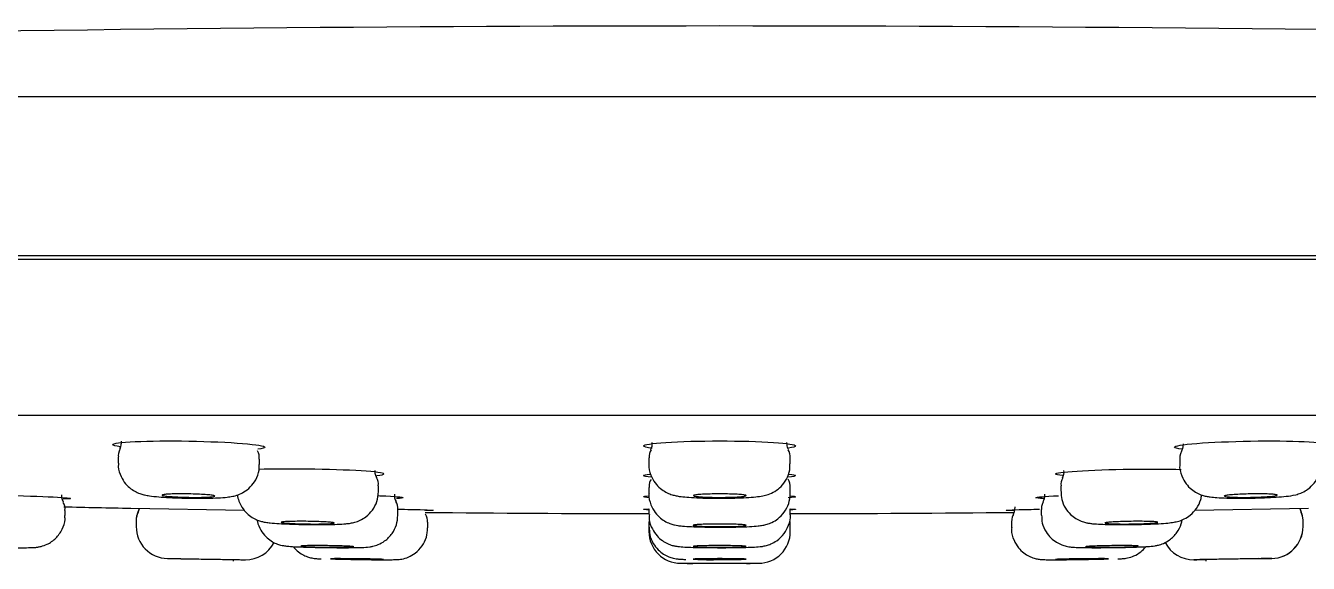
# Model space of a CAD drawing. Header units: millimetres. Extents: x -60 to 7633, y -2614 to 2146.
# Drawn here: x 3785.02 to 3821.3, y -2209.27 to -2194.07 of the extents above; entities that cross this region are included whole.
import ezdxf

# ---------------------------------------------------------------- set-up
doc = ezdxf.new("R2010")
doc.units = ezdxf.units.MM
doc.layers.get('0').update_dxf_attribs({"color": 250})

msp = doc.modelspace()

# ---------------------------------------------------------------- linework, layer by layer
at = {"linetype": 'Continuous'}
for p, q in [((3729.835, -2196.07), (3879.456, -2196.07)), ((3879.445, -2200.581), (3729.845, -2200.581)), ((3874.645, -2200.681), (3734.645, -2200.681)), ((3874.461, -2205.093), (3734.829, -2205.093)), ((3787.634, -2206.256), (3787.634, -2206.437)), ((3802.645, -2206.29), (3802.645, -2206.456)), ((3806.645, -2206.456), (3806.645, -2206.29)), ((3791.634, -2206.475), (3791.634, -2206.324)), ((3817.657, -2206.324), (3817.657, -2206.475)), ((3794.998, -2207.232), (3794.998, -2207.078)), ((3802.645, -2207.127), (3802.645, -2207.293)), ((3806.645, -2207.293), (3806.645, -2207.127)), ((3814.292, -2207.078), (3814.292, -2207.232)), ((3787.995, -2207.709), (3791.206, -2207.762)), ((3795.547, -2207.904), (3795.547, -2207.75)), ((3802.645, -2207.725), (3802.645, -2207.891)), ((3806.645, -2207.891), (3806.645, -2207.725)), ((3813.743, -2207.75), (3813.743, -2207.904)), ((3818.084, -2207.762), (3821.295, -2207.709)), ((3786.139, -2207.771), (3786.139, -2207.771)), ((3786.139, -2207.916), (3786.139, -2207.771)), ((3788.145, -2208.05), (3788.145, -2208.051)), ((3788.145, -2208.051), (3788.145, -2208.231)), ((3796.392, -2208.106), (3796.392, -2208.106)), ((3796.392, -2208.262), (3796.392, -2208.106)), ((3802.495, -2207.864), (3802.645, -2207.864)), ((3802.495, -2207.864), (3802.495, -2207.867)), ((3802.645, -2208.083), (3802.645, -2208.249)), ((3806.645, -2207.864), (3806.795, -2207.864)), ((3806.645, -2208.249), (3806.645, -2208.083)), ((3812.898, -2208.106), (3812.898, -2208.262)), ((3821.145, -2208.051), (3821.145, -2208.05)), ((3821.145, -2208.231), (3821.145, -2208.051)), ((3788.145, -2208.231), (3788.145, -2208.231)), ((3802.645, -2208.249), (3802.645, -2208.368)), ((3806.645, -2208.368), (3806.645, -2208.249)), ((3821.145, -2208.231), (3821.145, -2208.231)), ((3789.029, -2209.131), (3791.232, -2209.167)), ((3789.395, -2209.137), (3790.895, -2209.162)), ((3790.895, -2209.204), (3790.895, -2209.162)), ((3820.261, -2209.131), (3818.059, -2209.167)), ((3819.895, -2209.137), (3818.395, -2209.162)), ((3818.395, -2209.162), (3818.395, -2209.204)), ((3803.544, -2209.268), (3805.746, -2209.268)), ((3805.395, -2209.269), (3803.895, -2209.269)), ((3803.895, -2209.269), (3803.895, -2209.269))]:
    msp.add_line(p, q, dxfattribs=at)
for centre, radius, start, end in [((3787.428, -2205.862), 0.301, 327.9751, 8.4003), ((3802.436, -2205.894), 0.305, 328.2869, 8.1433), ((3791.282, -2206.281), 0.346, 352.9072, 32.9588), ((3803.003, -2206.256), 0.354, 146.0804, 185.0105), ((3806.284, -2206.253), 0.356, 354.0583, 33.069), ((3814.069, -2206.684), 0.318, 328.0485, 7.6182), ((3794.652, -2207.027), 0.342, 351.4389, 32.6137), ((3806.325, -2207.074), 0.318, 350.5668, 34.7177), ((3814.629, -2207.033), 0.331, 147.6637, 187.8008), ((3795.725, -2207.361), 0.279, 171.0283, 213.8755), ((3785.784, -2207.733), 0.349, 353.5283, 32.5964), ((3804.645, -1327.867), 880, 268.792319, 268.915873), ((3787.745, -2207.614), 0.5, 334.2326, 348.3804), ((3787.745, -2207.614), 0.5, 335.6536, 348.3791), ((3795.218, -2207.709), 0.329, 352.9422, 35.0668), ((3821.545, -2207.614), 0.5, 191.6209, 204.3427), ((3821.545, -2207.614), 0.5, 191.7168, 205.781), ((3788.645, -2208.05), 0.5, 152.5231, 180.429), ((3788.645, -2208.05), 0.5, 152.5249, 180.4295), ((3788.645, -2208.05), 0.5, 152.5632, 180.0347), ((3788.645, -2208.05), 0.5, 154.1412, 180.4518), ((3804.645, -1327.867), 880, 269.457634, 269.860016), ((3796.034, -2208.07), 0.353, 354.0361, 32.4348), ((3804.645, -1327.867), 880, 270.139984, 270.541262), ((3820.645, -2208.05), 0.5, 0.4789, 27.3022), ((3820.645, -2208.05), 0.5, 0.0593, 27.2671), ((3820.645, -2208.05), 0.5, 0.4784, 27.3038), ((3820.645, -2208.05), 0.5, 0.5101, 25.8497), ((3789.045, -2208.231), 0.9, 180, 268.9848), ((3803.545, -2208.368), 0.9, 180, 269.9284), ((3805.745, -2208.368), 0.9, 270.0716, 0), ((3820.245, -2208.231), 0.9, 271.0151, 0.2929), ((3820.245, -2208.231), 0.9, 271.0152, 0), ((3791.245, -2208.267), 0.9, 269.128, 332.7083), ((3818.045, -2208.267), 0.9, 207.2316, 270.872), ((3818.045, -2208.267), 0.9, 207.2243, 270.872), ((3804.645, -1327.869), 881.4, 268.984826, 269.008618), ((3804.645, -1327.869), 881.4, 269.106139, 269.128003), ((3804.645, -1327.869), 881.4, 270.871997, 270.893861), ((3804.645, -1327.869), 881.4, 270.991382, 271.015174), ((3804.645, -1327.869), 881.4, 269.928421, 269.951246), ((3804.645, -1327.869), 881.4, 270.048754, 270.071579)]:
    msp.add_arc(centre, radius, start, end, dxfattribs=at)
for points in [[(3744.43, -2195.366), (3764.49, -2194.502), (3784.567, -2194.07), (3804.645, -2194.07)], [(3804.645, -2194.07), (3824.723, -2194.07), (3844.801, -2194.502), (3864.86, -2195.366)], [(3806.592, -2206.053), (3806.575, -2206.041), (3806.56, -2205.975), (3806.546, -2205.855)], [(3817.754, -2205.887), (3817.744, -2206.006), (3817.728, -2206.075), (3817.706, -2206.095)], [(3787.691, -2206.027), (3787.643, -2206.135), (3787.626, -2206.212), (3787.642, -2206.257)], [(3817.71, -2206.1), (3817.664, -2206.214), (3817.649, -2206.289), (3817.664, -2206.326)], [(3794.949, -2206.848), (3794.907, -2206.759), (3794.892, -2206.69), (3794.906, -2206.643)], [(3802.708, -2206.898), (3802.673, -2206.936), (3802.653, -2207.011), (3802.649, -2207.124)], [(3786.089, -2207.544), (3786.047, -2207.449), (3786.033, -2207.38), (3786.047, -2207.336)], [(3813.836, -2207.313), (3813.836, -2207.42), (3813.82, -2207.491), (3813.789, -2207.527)], [(3812.998, -2207.67), (3812.985, -2207.794), (3812.967, -2207.866), (3812.945, -2207.886)], [(3813.385, -2207.745), (3813.479, -2207.742), (3813.581, -2207.74), (3813.69, -2207.738)], [(3813.797, -2207.531), (3813.752, -2207.632), (3813.736, -2207.705), (3813.751, -2207.751)], [(3812.954, -2207.891), (3812.928, -2207.914), (3812.91, -2207.985), (3812.9, -2208.102)]]:
    msp.add_open_spline(points, degree=3, dxfattribs=at)
for points, knots in [([(3787.7, -2205.977), (3787.559, -2205.956), (3787.484, -2205.935), (3787.484, -2205.878), (3787.712, -2205.847), (3788.114, -2205.828)], [0.803076, 0.803076, 0.803076, 0.803076, 0.875, 0.875, 1, 1, 1, 1]), ([(3788.114, -2205.828), (3788.517, -2205.809), (3789.075, -2205.804), (3790.198, -2205.823), (3790.76, -2205.848), (3791.552, -2205.912), (3791.784, -2205.951), (3791.784, -2206.007), (3791.716, -2206.025), (3791.59, -2206.041)], [0, 0, 0, 0, 0.125, 0.125, 0.25, 0.25, 0.375, 0.375, 0.4425452, 0.4425452, 0.4425452, 0.4425452]), ([(3802.74, -2206.016), (3802.581, -2205.996), (3802.495, -2205.973), (3802.496, -2205.914), (3802.725, -2205.877), (3803.127, -2205.85)], [0.7981098, 0.7981098, 0.7981098, 0.7981098, 0.875, 0.875, 1, 1, 1, 1]), ([(3803.127, -2205.85), (3803.529, -2205.824), (3804.088, -2205.809), (3805.211, -2205.809), (3805.773, -2205.824), (3806.564, -2205.877), (3806.796, -2205.914), (3806.795, -2205.972), (3806.724, -2205.992), (3806.595, -2206.01)], [0, 0, 0, 0, 0.125, 0.125, 0.25, 0.25, 0.375, 0.375, 0.4436514, 0.4436514, 0.4436514, 0.4436514]), ([(3817.725, -2206.044), (3817.582, -2206.027), (3817.506, -2206.008), (3817.508, -2205.951), (3817.738, -2205.912), (3818.14, -2205.879)], [0.8023911, 0.8023911, 0.8023911, 0.8023911, 0.875, 0.875, 1, 1, 1, 1]), ([(3818.14, -2205.879), (3818.543, -2205.847), (3819.101, -2205.823), (3820.224, -2205.804), (3820.786, -2205.809), (3821.577, -2205.847), (3821.808, -2205.878), (3821.806, -2205.934), (3821.735, -2205.955), (3821.604, -2205.975)], [0, 0, 0, 0, 0.125, 0.125, 0.25, 0.25, 0.375, 0.375, 0.4438716, 0.4438716, 0.4438716, 0.4438716]), ([(3787.645, -2206.437), (3787.641, -2206.474), (3787.631, -2206.597), (3787.702, -2206.809), (3787.831, -2207.016), (3787.983, -2207.16), (3788.137, -2207.255), (3788.276, -2207.31), (3788.402, -2207.342), (3788.554, -2207.368), (3788.766, -2207.39), (3789.079, -2207.41), (3789.365, -2207.421), (3789.523, -2207.424), (3789.572, -2207.424)], [0, 0, 0, 0, 0.0364, 0.13981, 0.224861, 0.298686, 0.363741, 0.422004, 0.475469, 0.552879, 0.694169, 0.820687, 0.952901, 1, 1, 1, 1]), ([(3789.572, -2207.424), (3789.656, -2207.426), (3789.843, -2207.43), (3790.162, -2207.428), (3790.474, -2207.419), (3790.694, -2207.403), (3790.857, -2207.381), (3791.025, -2207.338), (3791.207, -2207.253), (3791.386, -2207.113), (3791.539, -2206.904), (3791.629, -2206.674), (3791.624, -2206.533), (3791.621, -2206.475)], [0, 0, 0, 0, 0.078842, 0.203361, 0.328817, 0.462294, 0.545415, 0.613216, 0.679517, 0.759471, 0.846946, 0.945542, 1, 1, 1, 1]), ([(3794.95, -2206.783), (3795.08, -2206.771), (3795.15, -2206.756), (3795.145, -2206.713), (3794.914, -2206.682), (3794.108, -2206.632), (3793.549, -2206.614), (3792.49, -2206.6), (3791.996, -2206.602), (3791.613, -2206.613)], [0.5554461, 0.5554461, 0.5554461, 0.5554461, 0.625, 0.625, 0.75, 0.75, 0.875, 0.875, 0.9855634, 0.9855634, 0.9855634, 0.9855634]), ([(3802.648, -2206.454), (3802.647, -2206.461), (3802.631, -2206.563), (3802.689, -2206.765), (3802.808, -2206.992), (3802.96, -2207.152), (3803.118, -2207.259), (3803.267, -2207.322), (3803.397, -2207.357), (3803.533, -2207.381), (3803.715, -2207.4), (3803.992, -2207.417), (3804.306, -2207.427), (3804.501, -2207.427), (3804.588, -2207.428)], [0, 0, 0, 0, 0.007186, 0.116659, 0.206284, 0.283784, 0.352113, 0.41319, 0.468858, 0.535159, 0.649459, 0.779171, 0.915346, 1, 1, 1, 1]), ([(3804.588, -2207.428), (3804.635, -2207.428), (3804.789, -2207.429), (3805.082, -2207.424), (3805.409, -2207.412), (3805.665, -2207.392), (3805.839, -2207.37), (3806.018, -2207.327), (3806.209, -2207.242), (3806.395, -2207.097), (3806.548, -2206.891), (3806.639, -2206.661), (3806.635, -2206.518), (3806.633, -2206.456)], [0, 0, 0, 0, 0.044074, 0.1685, 0.294044, 0.424622, 0.532682, 0.601829, 0.67789, 0.758503, 0.844262, 0.942199, 1, 1, 1, 1]), ([(3814.365, -2206.785), (3814.224, -2206.773), (3814.146, -2206.758), (3814.136, -2206.715), (3814.358, -2206.684), (3814.756, -2206.659)], [0.8037044, 0.8037044, 0.8037044, 0.8037044, 0.875, 0.875, 1, 1, 1, 1]), ([(3814.756, -2206.659), (3815.153, -2206.634), (3815.708, -2206.615), (3816.788, -2206.6), (3817.308, -2206.602), (3817.701, -2206.614)], [0, 0, 0, 0, 0.125, 0.125, 0.2403504, 0.2403504, 0.2403504, 0.2403504]), ([(3817.66, -2206.474), (3817.659, -2206.482), (3817.643, -2206.585), (3817.702, -2206.789), (3817.823, -2207.016), (3817.979, -2207.177), (3818.138, -2207.282), (3818.288, -2207.344), (3818.417, -2207.376), (3818.546, -2207.397), (3818.718, -2207.413), (3818.982, -2207.425), (3819.32, -2207.43), (3819.541, -2207.427), (3819.66, -2207.426)], [0, 0, 0, 0, 0.007527, 0.115734, 0.204039, 0.28022, 0.347262, 0.406914, 0.460473, 0.520785, 0.625743, 0.753209, 0.886848, 1, 1, 1, 1]), ([(3819.66, -2207.426), (3819.675, -2207.426), (3819.802, -2207.425), (3820.068, -2207.416), (3820.397, -2207.399), (3820.691, -2207.373), (3820.873, -2207.351), (3821.083, -2207.287), (3821.257, -2207.198), (3821.43, -2207.053), (3821.575, -2206.84), (3821.656, -2206.617), (3821.648, -2206.485), (3821.645, -2206.437)], [0, 0, 0, 0, 0.014447, 0.140767, 0.268367, 0.400247, 0.552746, 0.617042, 0.683938, 0.764661, 0.853352, 0.954142, 1, 1, 1, 1]), ([(3802.715, -2206.835), (3802.575, -2206.821), (3802.498, -2206.805), (3802.493, -2206.775), (3802.554, -2206.76), (3802.672, -2206.746)], [0.803762, 0.803762, 0.803762, 0.803762, 0.875, 0.875, 0.9410171, 0.9410171, 0.9410171, 0.9410171]), ([(3806.605, -2206.745), (3806.726, -2206.758), (3806.793, -2206.773), (3806.798, -2206.803), (3806.727, -2206.819), (3806.596, -2206.833)], [0.3091447, 0.3091447, 0.3091447, 0.3091447, 0.375, 0.375, 0.4449637, 0.4449637, 0.4449637, 0.4449637]), ([(3784.135, -2207.336), (3784.137, -2207.336), (3784.138, -2207.336), (3784.701, -2207.349), (3785.262, -2207.368), (3786.055, -2207.405), (3786.289, -2207.423), (3786.289, -2207.444), (3786.216, -2207.449), (3786.081, -2207.453)], [0.1246759, 0.1246759, 0.1246759, 0.1246759, 0.125, 0.125, 0.25, 0.25, 0.375, 0.375, 0.4452096, 0.4452096, 0.4452096, 0.4452096]), ([(3789.093, -2207.38), (3789.034, -2207.375), (3788.984, -2207.37), (3788.948, -2207.364), (3788.911, -2207.359), (3788.888, -2207.353), (3788.879, -2207.347), (3788.87, -2207.342), (3788.875, -2207.337), (3788.894, -2207.332), (3788.913, -2207.327), (3788.947, -2207.322), (3788.992, -2207.318), (3789.038, -2207.315), (3789.096, -2207.312), (3789.162, -2207.309), (3789.228, -2207.307), (3789.304, -2207.306), (3789.384, -2207.306), (3789.463, -2207.305), (3789.548, -2207.306), (3789.632, -2207.307), (3789.716, -2207.309), (3789.8, -2207.311), (3789.879, -2207.314), (3789.958, -2207.318), (3790.033, -2207.322), (3790.098, -2207.326), (3790.163, -2207.33), (3790.22, -2207.336), (3790.263, -2207.341), (3790.307, -2207.346), (3790.34, -2207.352), (3790.357, -2207.357), (3790.375, -2207.363), (3790.379, -2207.369), (3790.368, -2207.374), (3790.358, -2207.379), (3790.333, -2207.384), (3790.295, -2207.388), (3790.258, -2207.392), (3790.207, -2207.396), (3790.146, -2207.398), (3790.086, -2207.401), (3790.015, -2207.403), (3789.938, -2207.404), (3789.862, -2207.405), (3789.779, -2207.405), (3789.696, -2207.404), (3789.612, -2207.403), (3789.526, -2207.401), (3789.445, -2207.398), (3789.364, -2207.396), (3789.285, -2207.392), (3789.215, -2207.388), (3789.171, -2207.385), (3789.13, -2207.383), (3789.093, -2207.38)], [0, 0, 0, 0, 0.053851, 0.053851, 0.053851, 0.107699, 0.107699, 0.107699, 0.161579, 0.161579, 0.161579, 0.215426, 0.215426, 0.215426, 0.269179, 0.269179, 0.269179, 0.322816, 0.322816, 0.322816, 0.376366, 0.376366, 0.376366, 0.429899, 0.429899, 0.429899, 0.483487, 0.483487, 0.483487, 0.537183, 0.537183, 0.537183, 0.59099, 0.59099, 0.59099, 0.644863, 0.644863, 0.644863, 0.698728, 0.698728, 0.698728, 0.752515, 0.752515, 0.752515, 0.806187, 0.806187, 0.806187, 0.859759, 0.859759, 0.859759, 0.913289, 0.913289, 0.913289, 0.966852, 0.966852, 0.966852, 1, 1, 1, 1]), ([(3791.001, -2207.336), (3791.011, -2207.395), (3791.058, -2207.538), (3791.153, -2207.727), (3791.303, -2207.889), (3791.457, -2207.996), (3791.6, -2208.06), (3791.719, -2208.093), (3791.825, -2208.113), (3791.96, -2208.13), (3792.171, -2208.146), (3792.475, -2208.16), (3792.769, -2208.169), (3792.937, -2208.171), (3792.999, -2208.171)], [0.0483501, 0.0483501, 0.0483501, 0.0483501, 0.1088629, 0.1956282, 0.2702568, 0.3353393, 0.3919345, 0.4395855, 0.4875087, 0.5665079, 0.6948491, 0.8151431, 0.941218, 1, 1, 1, 1]), ([(3792.999, -2208.171), (3793.069, -2208.172), (3793.241, -2208.175), (3793.541, -2208.173), (3793.843, -2208.166), (3794.048, -2208.154), (3794.19, -2208.139), (3794.327, -2208.111), (3794.486, -2208.054), (3794.665, -2207.946), (3794.837, -2207.77), (3794.971, -2207.517), (3794.989, -2207.342), (3794.997, -2207.236)], [0, 0, 0, 0, 0.065814, 0.19073, 0.316761, 0.448416, 0.52732, 0.584725, 0.644433, 0.713207, 0.804601, 0.899824, 1, 1, 1, 1]), ([(3794.998, -2207.356), (3795.022, -2207.357), (3795.046, -2207.358), (3795.465, -2207.376), (3795.698, -2207.396), (3795.697, -2207.423), (3795.63, -2207.431), (3795.505, -2207.438)], [0.2427658, 0.2427658, 0.2427658, 0.2427658, 0.25, 0.25, 0.375, 0.375, 0.4423248, 0.4423248, 0.4423248, 0.4423248]), ([(3802.651, -2207.413), (3802.549, -2207.404), (3802.495, -2207.395), (3802.496, -2207.378), (3802.543, -2207.369), (3802.631, -2207.362)], [0.8140257, 0.8140257, 0.8140257, 0.8140257, 0.875, 0.875, 0.9314571, 0.9314571, 0.9314571, 0.9314571]), ([(3802.649, -2207.29), (3802.648, -2207.298), (3802.632, -2207.401), (3802.689, -2207.604), (3802.809, -2207.83), (3802.962, -2207.989), (3803.118, -2208.094), (3803.261, -2208.154), (3803.377, -2208.185), (3803.482, -2208.204), (3803.618, -2208.219), (3803.83, -2208.232), (3804.134, -2208.242), (3804.414, -2208.247), (3804.569, -2208.247), (3804.615, -2208.247)], [0, 0, 0, 0, 0.007916, 0.115669, 0.203506, 0.279038, 0.344909, 0.40208, 0.448925, 0.495122, 0.577311, 0.706582, 0.828449, 0.956043, 1, 1, 1, 1]), ([(3804.114, -2207.39), (3804.173, -2207.394), (3804.243, -2207.397), (3804.319, -2207.4), (3804.394, -2207.402), (3804.477, -2207.404), (3804.56, -2207.404), (3804.644, -2207.405), (3804.73, -2207.405), (3804.811, -2207.403), (3804.893, -2207.402), (3804.973, -2207.4), (3805.044, -2207.397), (3805.115, -2207.394), (3805.179, -2207.39), (3805.231, -2207.386), (3805.284, -2207.382), (3805.325, -2207.377), (3805.353, -2207.371), (3805.381, -2207.366), (3805.395, -2207.361), (3805.395, -2207.355), (3805.395, -2207.349), (3805.381, -2207.344), (3805.353, -2207.339), (3805.325, -2207.333), (3805.283, -2207.328), (3805.23, -2207.324), (3805.177, -2207.32), (3805.113, -2207.316), (3805.041, -2207.313), (3804.97, -2207.31), (3804.89, -2207.308), (3804.808, -2207.307), (3804.726, -2207.305), (3804.64, -2207.305), (3804.557, -2207.306), (3804.474, -2207.307), (3804.391, -2207.308), (3804.316, -2207.311), (3804.241, -2207.313), (3804.171, -2207.316), (3804.112, -2207.32), (3804.053, -2207.324), (3804.003, -2207.329), (3803.968, -2207.334), (3803.932, -2207.339), (3803.908, -2207.344), (3803.899, -2207.35), (3803.897, -2207.352), (3803.895, -2207.353), (3803.895, -2207.355)], [0, 0, 0, 0, 0.0536211, 0.0536211, 0.0536211, 0.107247, 0.107247, 0.107247, 0.160807, 0.160807, 0.160807, 0.2143374, 0.2143374, 0.2143374, 0.2679144, 0.2679144, 0.2679144, 0.3215938, 0.3215938, 0.3215938, 0.3753867, 0.3753867, 0.3753867, 0.4292548, 0.4292548, 0.4292548, 0.4831266, 0.4831266, 0.4831266, 0.5369284, 0.5369284, 0.5369284, 0.5906178, 0.5906178, 0.5906178, 0.6442015, 0.6442015, 0.6442015, 0.6977329, 0.6977329, 0.6977329, 0.7512877, 0.7512877, 0.7512877, 0.8049315, 0.8049315, 0.8049315, 0.8586909, 0.8586909, 0.8586909, 0.8753337, 0.8753337, 0.8753337, 0.8753337]), ([(3803.916, -2207.366), (3803.935, -2207.372), (3803.969, -2207.377), (3804.014, -2207.382), (3804.043, -2207.385), (3804.076, -2207.387), (3804.114, -2207.39)], [0.91254227, 0.91254227, 0.91254227, 0.91254227, 0.96642136, 0.96642136, 0.96642136, 1, 1, 1, 1]), ([(3804.615, -2208.247), (3804.7, -2208.247), (3804.886, -2208.247), (3805.2, -2208.241), (3805.503, -2208.23), (3805.709, -2208.216), (3805.849, -2208.198), (3805.983, -2208.169), (3806.138, -2208.112), (3806.315, -2208.004), (3806.487, -2207.827), (3806.618, -2207.575), (3806.636, -2207.4), (3806.644, -2207.296)], [0, 0, 0, 0, 0.079917, 0.20304, 0.328342, 0.459343, 0.537744, 0.592558, 0.649027, 0.717763, 0.807661, 0.901733, 1, 1, 1, 1]), ([(3806.645, -2207.36), (3806.743, -2207.369), (3806.796, -2207.377), (3806.795, -2207.397), (3806.721, -2207.407), (3806.587, -2207.417)], [0.3153452, 0.3153452, 0.3153452, 0.3153452, 0.375, 0.375, 0.4450121, 0.4450121, 0.4450121, 0.4450121]), ([(3813.816, -2207.44), (3813.671, -2207.432), (3813.592, -2207.423), (3813.594, -2207.396), (3813.824, -2207.376), (3814.227, -2207.359)], [0.8016193, 0.8016193, 0.8016193, 0.8016193, 0.875, 0.875, 1, 1, 1, 1]), ([(3814.301, -2207.234), (3814.303, -2207.318), (3814.308, -2207.474), (3814.412, -2207.704), (3814.557, -2207.883), (3814.714, -2208.004), (3814.864, -2208.078), (3814.992, -2208.117), (3815.098, -2208.137), (3815.226, -2208.153), (3815.405, -2208.164), (3815.69, -2208.172), (3815.991, -2208.175), (3816.174, -2208.173), (3816.252, -2208.172)], [0, 0, 0, 0, 0.080626, 0.175512, 0.254908, 0.324048, 0.384131, 0.435609, 0.480535, 0.54488, 0.671152, 0.795174, 0.925306, 1, 1, 1, 1]), ([(3816.252, -2208.172), (3816.306, -2208.172), (3816.465, -2208.17), (3816.76, -2208.162), (3817.075, -2208.149), (3817.318, -2208.131), (3817.469, -2208.113), (3817.624, -2208.082), (3817.794, -2208.019), (3817.977, -2207.902), (3818.145, -2207.72), (3818.25, -2207.51), (3818.272, -2207.38), (3818.278, -2207.333)], [0, 0, 0, 0, 0.0508264, 0.1735355, 0.2969312, 0.4245756, 0.5287431, 0.5915003, 0.6554896, 0.725421, 0.8153736, 0.9092162, 0.9575925, 0.9575925, 0.9575925, 0.9575925]), ([(3820.416, -2207.342), (3820.416, -2207.339), (3820.41, -2207.335), (3820.396, -2207.332), (3820.377, -2207.327), (3820.343, -2207.322), (3820.298, -2207.318), (3820.253, -2207.315), (3820.195, -2207.312), (3820.129, -2207.309), (3820.062, -2207.307), (3819.987, -2207.306), (3819.907, -2207.306), (3819.828, -2207.305), (3819.743, -2207.306), (3819.659, -2207.307), (3819.575, -2207.309), (3819.49, -2207.311), (3819.412, -2207.314), (3819.333, -2207.318), (3819.258, -2207.322), (3819.193, -2207.326), (3819.128, -2207.33), (3819.071, -2207.336), (3819.027, -2207.341), (3818.983, -2207.346), (3818.951, -2207.352), (3818.933, -2207.357), (3818.922, -2207.361), (3818.916, -2207.364), (3818.916, -2207.368)], [0.1247276, 0.1247276, 0.1247276, 0.1247276, 0.1615786, 0.1615786, 0.1615786, 0.2154261, 0.2154261, 0.2154261, 0.2691788, 0.2691788, 0.2691788, 0.3228157, 0.3228157, 0.3228157, 0.3763665, 0.3763665, 0.3763665, 0.4298986, 0.4298986, 0.4298986, 0.4834873, 0.4834873, 0.4834873, 0.5371831, 0.5371831, 0.5371831, 0.5909898, 0.5909898, 0.5909898, 0.625001, 0.625001, 0.625001, 0.625001]), ([(3818.922, -2207.374), (3818.933, -2207.379), (3818.958, -2207.384), (3818.995, -2207.388), (3819.033, -2207.392), (3819.084, -2207.396), (3819.144, -2207.398), (3819.205, -2207.401), (3819.276, -2207.403), (3819.352, -2207.404), (3819.428, -2207.405), (3819.512, -2207.405), (3819.595, -2207.404), (3819.678, -2207.403), (3819.764, -2207.401), (3819.846, -2207.398), (3819.927, -2207.396), (3820.006, -2207.392), (3820.076, -2207.388), (3820.12, -2207.385), (3820.161, -2207.383), (3820.198, -2207.38)], [0.6448629, 0.6448629, 0.6448629, 0.6448629, 0.6987283, 0.6987283, 0.6987283, 0.7525151, 0.7525151, 0.7525151, 0.8061872, 0.8061872, 0.8061872, 0.8597589, 0.8597589, 0.8597589, 0.9132885, 0.9132885, 0.9132885, 0.9668524, 0.9668524, 0.9668524, 1, 1, 1, 1]), ([(3820.198, -2207.38), (3820.257, -2207.375), (3820.307, -2207.37), (3820.343, -2207.364), (3820.379, -2207.359), (3820.403, -2207.353), (3820.412, -2207.347)], [0, 0, 0, 0, 0.0538509, 0.0538509, 0.0538509, 0.1076994, 0.1076994, 0.1076994, 0.1076994]), ([(3795.541, -2207.737), (3795.675, -2207.74), (3795.8, -2207.742), (3796.308, -2207.754), (3796.542, -2207.763), (3796.542, -2207.774), (3796.467, -2207.776), (3796.33, -2207.778)], [0.2147612, 0.2147612, 0.2147612, 0.2147612, 0.25, 0.25, 0.375, 0.375, 0.4460356, 0.4460356, 0.4460356, 0.4460356]), ([(3802.636, -2207.757), (3802.543, -2207.753), (3802.495, -2207.749), (3802.496, -2207.741), (3802.54, -2207.737), (3802.622, -2207.733)], [0.8169775, 0.8169775, 0.8169775, 0.8169775, 0.875, 0.875, 0.929421, 0.929421, 0.929421, 0.929421]), ([(3806.654, -2207.732), (3806.747, -2207.736), (3806.796, -2207.741), (3806.795, -2207.749), (3806.745, -2207.753), (3806.654, -2207.757)], [0.3170715, 0.3170715, 0.3170715, 0.3170715, 0.375, 0.375, 0.4320433, 0.4320433, 0.4320433, 0.4320433]), ([(3812.972, -2207.778), (3812.825, -2207.777), (3812.747, -2207.774), (3812.75, -2207.763), (3812.981, -2207.754), (3813.385, -2207.745)], [0.8013547, 0.8013547, 0.8013547, 0.8013547, 0.875, 0.875, 1, 1, 1, 1]), ([(3783.996, -2208.813), (3784.11, -2208.816), (3784.317, -2208.821), (3784.651, -2208.826), (3784.941, -2208.828), (3785.134, -2208.826), (3785.246, -2208.821), (3785.338, -2208.815), (3785.476, -2208.789), (3785.664, -2208.723), (3785.886, -2208.568), (3786.06, -2208.32), (3786.141, -2208.082), (3786.131, -2207.956), (3786.128, -2207.916)], [0, 0, 0, 0, 0.100827, 0.214714, 0.329233, 0.446168, 0.519275, 0.574925, 0.611566, 0.671128, 0.769198, 0.86999, 0.964025, 1, 1, 1, 1]), ([(3791.565, -2208.042), (3791.567, -2208.057), (3791.583, -2208.156), (3791.657, -2208.329), (3791.797, -2208.511), (3791.951, -2208.635), (3792.098, -2208.712), (3792.222, -2208.752), (3792.31, -2208.77), (3792.386, -2208.781), (3792.49, -2208.791), (3792.667, -2208.802), (3792.95, -2208.812), (3793.225, -2208.819), (3793.385, -2208.822), (3793.438, -2208.822)], [0.0577127, 0.0577127, 0.0577127, 0.0577127, 0.0739692, 0.1693753, 0.2497209, 0.3192331, 0.3787912, 0.4283797, 0.4641899, 0.4995388, 0.5666431, 0.6974597, 0.819757, 0.948764, 1, 1, 1, 1]), ([(3792.467, -2208.138), (3792.408, -2208.135), (3792.358, -2208.13), (3792.322, -2208.126), (3792.286, -2208.122), (3792.262, -2208.118), (3792.253, -2208.113), (3792.244, -2208.109), (3792.249, -2208.105), (3792.268, -2208.101), (3792.287, -2208.097), (3792.321, -2208.094), (3792.366, -2208.091), (3792.411, -2208.088), (3792.469, -2208.086), (3792.535, -2208.084), (3792.601, -2208.082), (3792.677, -2208.081), (3792.756, -2208.081), (3792.836, -2208.081), (3792.921, -2208.081), (3793.005, -2208.082), (3793.088, -2208.083), (3793.173, -2208.085), (3793.252, -2208.088), (3793.331, -2208.09), (3793.406, -2208.093), (3793.471, -2208.097), (3793.536, -2208.1), (3793.593, -2208.104), (3793.637, -2208.108), (3793.681, -2208.112), (3793.713, -2208.117), (3793.731, -2208.121), (3793.749, -2208.125), (3793.753, -2208.13), (3793.743, -2208.134), (3793.732, -2208.138), (3793.707, -2208.141), (3793.67, -2208.145), (3793.633, -2208.148), (3793.582, -2208.151), (3793.521, -2208.153), (3793.461, -2208.155), (3793.39, -2208.156), (3793.314, -2208.157), (3793.238, -2208.158), (3793.155, -2208.158), (3793.071, -2208.157), (3792.988, -2208.156), (3792.902, -2208.155), (3792.82, -2208.153), (3792.739, -2208.151), (3792.66, -2208.148), (3792.589, -2208.145), (3792.546, -2208.143), (3792.504, -2208.141), (3792.467, -2208.138)], [0, 0, 0, 0, 0.053792, 0.053792, 0.053792, 0.107583, 0.107583, 0.107583, 0.161392, 0.161392, 0.161392, 0.215183, 0.215183, 0.215183, 0.268917, 0.268917, 0.268917, 0.322581, 0.322581, 0.322581, 0.376193, 0.376193, 0.376193, 0.429794, 0.429794, 0.429794, 0.483429, 0.483429, 0.483429, 0.537128, 0.537128, 0.537128, 0.590893, 0.590893, 0.590893, 0.644699, 0.644699, 0.644699, 0.6985, 0.6985, 0.6985, 0.752254, 0.752254, 0.752254, 0.805939, 0.805939, 0.805939, 0.859564, 0.859564, 0.859564, 0.913164, 0.913164, 0.913164, 0.966784, 0.966784, 0.966784, 1, 1, 1, 1]), ([(3793.438, -2208.822), (3793.514, -2208.824), (3793.69, -2208.826), (3793.999, -2208.827), (3794.304, -2208.826), (3794.559, -2208.818), (3794.677, -2208.815), (3794.849, -2208.787), (3795.005, -2208.739), (3795.202, -2208.629), (3795.388, -2208.442), (3795.522, -2208.181), (3795.538, -2208.008), (3795.545, -2207.907)], [0, 0, 0, 0, 0.068973, 0.185899, 0.303296, 0.422735, 0.554639, 0.595012, 0.650128, 0.719404, 0.81817, 0.908509, 1, 1, 1, 1]), ([(3802.658, -2207.891), (3802.654, -2207.941), (3802.647, -2208.074), (3802.727, -2208.291), (3802.861, -2208.489), (3803.015, -2208.626), (3803.166, -2208.713), (3803.298, -2208.761), (3803.397, -2208.783), (3803.479, -2208.795), (3803.586, -2208.805), (3803.757, -2208.814), (3804.037, -2208.822), (3804.313, -2208.826), (3804.476, -2208.826), (3804.533, -2208.826)], [0, 0, 0, 0, 0.049538, 0.15023, 0.233998, 0.306376, 0.368734, 0.421296, 0.461323, 0.498384, 0.560419, 0.692391, 0.815302, 0.94425, 1, 1, 1, 1]), ([(3804.533, -2208.826), (3804.606, -2208.827), (3804.778, -2208.827), (3805.086, -2208.824), (3805.396, -2208.819), (3805.659, -2208.807), (3805.788, -2208.801), (3805.962, -2208.77), (3806.112, -2208.719), (3806.292, -2208.619), (3806.476, -2208.442), (3806.604, -2208.192), (3806.66, -2207.99), (3806.644, -2207.893), (3806.643, -2207.888)], [0, 0, 0, 0, 0.065741, 0.182388, 0.299942, 0.420004, 0.552485, 0.604192, 0.651514, 0.714168, 0.809604, 0.897932, 0.994942, 1, 1, 1, 1]), ([(3813.752, -2207.905), (3813.754, -2207.988), (3813.759, -2208.143), (3813.861, -2208.372), (3814.005, -2208.552), (3814.162, -2208.673), (3814.312, -2208.747), (3814.438, -2208.785), (3814.527, -2208.801), (3814.603, -2208.81), (3814.707, -2208.817), (3814.883, -2208.824), (3815.166, -2208.827), (3815.439, -2208.827), (3815.598, -2208.825), (3815.649, -2208.825)], [0, 0, 0, 0, 0.079511, 0.174787, 0.254949, 0.324299, 0.383742, 0.433301, 0.469547, 0.504347, 0.569857, 0.700534, 0.822197, 0.950072, 1, 1, 1, 1]), ([(3817.042, -2208.109), (3817.042, -2208.106), (3817.036, -2208.104), (3817.023, -2208.101), (3817.003, -2208.097), (3816.97, -2208.094), (3816.925, -2208.091), (3816.88, -2208.088), (3816.822, -2208.086), (3816.756, -2208.084), (3816.69, -2208.082), (3816.614, -2208.081), (3816.534, -2208.081), (3816.455, -2208.081), (3816.37, -2208.081), (3816.286, -2208.082), (3816.202, -2208.083), (3816.117, -2208.085), (3816.038, -2208.088), (3815.96, -2208.09), (3815.884, -2208.093), (3815.819, -2208.097), (3815.754, -2208.1), (3815.697, -2208.104), (3815.653, -2208.108), (3815.609, -2208.112), (3815.577, -2208.117), (3815.559, -2208.121), (3815.548, -2208.124), (3815.542, -2208.127), (3815.542, -2208.129)], [0.1247931, 0.1247931, 0.1247931, 0.1247931, 0.1613924, 0.1613924, 0.1613924, 0.2151828, 0.2151828, 0.2151828, 0.2689165, 0.2689165, 0.2689165, 0.3225807, 0.3225807, 0.3225807, 0.376193, 0.376193, 0.376193, 0.4297939, 0.4297939, 0.4297939, 0.4834286, 0.4834286, 0.4834286, 0.5371275, 0.5371275, 0.5371275, 0.5908932, 0.5908932, 0.5908932, 0.625067, 0.625067, 0.625067, 0.625067]), ([(3815.649, -2208.825), (3815.727, -2208.824), (3815.905, -2208.822), (3816.216, -2208.816), (3816.521, -2208.806), (3816.776, -2208.792), (3816.895, -2208.786), (3817.062, -2208.755), (3817.212, -2208.705), (3817.402, -2208.597), (3817.584, -2208.413), (3817.692, -2208.202), (3817.718, -2208.081), (3817.724, -2208.044)], [0, 0, 0, 0, 0.0709895, 0.1886654, 0.3064877, 0.4266337, 0.5590657, 0.5996471, 0.6534244, 0.7195536, 0.8182385, 0.9079971, 0.9470938, 0.9470938, 0.9470938, 0.9470938]), ([(3816.823, -2208.138), (3816.883, -2208.135), (3816.932, -2208.13), (3816.969, -2208.126), (3817.005, -2208.122), (3817.029, -2208.118), (3817.038, -2208.113)], [0, 0, 0, 0, 0.0537923, 0.0537923, 0.0537923, 0.1075831, 0.1075831, 0.1075831, 0.1075831]), ([(3794.261, -2209.16), (3794.301, -2209.161), (3794.443, -2209.163), (3794.724, -2209.165), (3795.039, -2209.167), (3795.297, -2209.167), (3795.446, -2209.165), (3795.513, -2209.164), (3795.583, -2209.158), (3795.69, -2209.144), (3795.852, -2209.096), (3796.057, -2208.978), (3796.239, -2208.789), (3796.368, -2208.533), (3796.382, -2208.363), (3796.388, -2208.265)], [0, 0, 0, 0, 0.035674, 0.147457, 0.259409, 0.372032, 0.486878, 0.550403, 0.573698, 0.600052, 0.663142, 0.734612, 0.825865, 0.913972, 1, 1, 1, 1]), ([(3802.656, -2208.248), (3802.656, -2208.324), (3802.657, -2208.473), (3802.753, -2208.698), (3802.894, -2208.882), (3803.048, -2209.006), (3803.195, -2209.083), (3803.321, -2209.124), (3803.412, -2209.141), (3803.467, -2209.147), (3803.521, -2209.152), (3803.584, -2209.155), (3803.65, -2209.157), (3803.691, -2209.158)], [0, 0, 0, 0, 0.0735453, 0.1702979, 0.2515019, 0.321545, 0.3811869, 0.4300376, 0.4647964, 0.4886624, 0.5179838, 0.5821696, 0.659156, 0.659156, 0.659156, 0.659156]), ([(3804.114, -2208.221), (3804.055, -2208.218), (3804.005, -2208.214), (3803.969, -2208.211), (3803.933, -2208.207), (3803.909, -2208.203), (3803.9, -2208.199), (3803.891, -2208.195), (3803.896, -2208.19), (3803.915, -2208.186), (3803.934, -2208.182), (3803.967, -2208.178), (3804.012, -2208.175), (3804.058, -2208.171), (3804.116, -2208.168), (3804.182, -2208.165), (3804.248, -2208.163), (3804.324, -2208.161), (3804.403, -2208.16), (3804.482, -2208.158), (3804.568, -2208.158), (3804.652, -2208.158), (3804.735, -2208.158), (3804.82, -2208.158), (3804.899, -2208.16), (3804.978, -2208.161), (3805.053, -2208.163), (3805.118, -2208.166), (3805.183, -2208.168), (3805.24, -2208.172), (3805.284, -2208.175), (3805.328, -2208.179), (3805.36, -2208.183), (3805.378, -2208.187), (3805.396, -2208.191), (3805.4, -2208.195), (3805.39, -2208.199), (3805.379, -2208.203), (3805.354, -2208.207), (3805.317, -2208.211), (3805.28, -2208.215), (3805.229, -2208.218), (3805.168, -2208.221), (3805.108, -2208.224), (3805.037, -2208.226), (3804.961, -2208.228), (3804.885, -2208.23), (3804.801, -2208.231), (3804.718, -2208.232), (3804.634, -2208.232), (3804.548, -2208.232), (3804.467, -2208.231), (3804.385, -2208.23), (3804.306, -2208.228), (3804.236, -2208.226), (3804.192, -2208.224), (3804.151, -2208.223), (3804.114, -2208.221)], [0, 0, 0, 0, 0.053752, 0.053752, 0.053752, 0.107501, 0.107501, 0.107501, 0.161287, 0.161287, 0.161287, 0.215089, 0.215089, 0.215089, 0.268865, 0.268865, 0.268865, 0.322582, 0.322582, 0.322582, 0.376236, 0.376236, 0.376236, 0.429848, 0.429848, 0.429848, 0.483459, 0.483459, 0.483459, 0.53711, 0.53711, 0.53711, 0.590824, 0.590824, 0.590824, 0.644597, 0.644597, 0.644597, 0.698399, 0.698399, 0.698399, 0.752187, 0.752187, 0.752187, 0.805924, 0.805924, 0.805924, 0.859596, 0.859596, 0.859596, 0.913218, 0.913218, 0.913218, 0.966825, 0.966825, 0.966825, 1, 1, 1, 1]), ([(3812.907, -2208.26), (3812.904, -2208.284), (3812.89, -2208.399), (3812.956, -2208.608), (3813.083, -2208.824), (3813.236, -2208.974), (3813.39, -2209.069), (3813.529, -2209.124), (3813.64, -2209.15), (3813.71, -2209.158), (3813.751, -2209.162), (3813.794, -2209.164), (3813.864, -2209.166), (3814.016, -2209.167), (3814.282, -2209.167), (3814.581, -2209.165), (3814.761, -2209.163), (3814.843, -2209.162)], [0, 0, 0, 0, 0.022917, 0.125047, 0.208552, 0.280127, 0.341578, 0.39296, 0.433354, 0.458298, 0.476236, 0.500912, 0.560232, 0.677854, 0.804091, 0.924379, 1, 1, 1, 1]), ([(3815.548, -2208.134), (3815.558, -2208.138), (3815.583, -2208.141), (3815.621, -2208.145), (3815.658, -2208.148), (3815.709, -2208.151), (3815.769, -2208.153), (3815.829, -2208.155), (3815.901, -2208.156), (3815.977, -2208.157), (3816.053, -2208.158), (3816.136, -2208.158), (3816.22, -2208.157), (3816.303, -2208.156), (3816.389, -2208.155), (3816.47, -2208.153), (3816.552, -2208.151), (3816.631, -2208.148), (3816.701, -2208.145), (3816.745, -2208.143), (3816.786, -2208.141), (3816.823, -2208.138)], [0.6446987, 0.6446987, 0.6446987, 0.6446987, 0.6984999, 0.6984999, 0.6984999, 0.752254, 0.752254, 0.752254, 0.8059394, 0.8059394, 0.8059394, 0.8595643, 0.8595643, 0.8595643, 0.9131638, 0.9131638, 0.9131638, 0.9667836, 0.9667836, 0.9667836, 1, 1, 1, 1]), ([(3792.59, -2208.799), (3792.623, -2208.84), (3792.702, -2208.923), (3792.839, -2209.02), (3792.98, -2209.084), (3793.096, -2209.117), (3793.173, -2209.129), (3793.218, -2209.134), (3793.258, -2209.137), (3793.304, -2209.14), (3793.35, -2209.142), (3793.379, -2209.143)], [0.211336, 0.211336, 0.211336, 0.211336, 0.2667016, 0.3316377, 0.3862771, 0.4298537, 0.4582854, 0.4772926, 0.5012495, 0.5511041, 0.6128184, 0.6128184, 0.6128184, 0.6128184]), ([(3793.017, -2208.801), (3792.958, -2208.798), (3792.908, -2208.796), (3792.871, -2208.793), (3792.835, -2208.79), (3792.811, -2208.787), (3792.802, -2208.785), (3792.793, -2208.782), (3792.798, -2208.779), (3792.817, -2208.777), (3792.836, -2208.775), (3792.869, -2208.773), (3792.914, -2208.771), (3792.959, -2208.77), (3793.017, -2208.768), (3793.083, -2208.768), (3793.149, -2208.767), (3793.224, -2208.767), (3793.304, -2208.767), (3793.383, -2208.767), (3793.468, -2208.768), (3793.552, -2208.769), (3793.636, -2208.77), (3793.721, -2208.771), (3793.8, -2208.773), (3793.879, -2208.775), (3793.954, -2208.777), (3794.019, -2208.78), (3794.085, -2208.782), (3794.142, -2208.785), (3794.186, -2208.788), (3794.23, -2208.79), (3794.262, -2208.793), (3794.28, -2208.796), (3794.298, -2208.799), (3794.302, -2208.801), (3794.292, -2208.804), (3794.282, -2208.806), (3794.257, -2208.808), (3794.22, -2208.81), (3794.182, -2208.812), (3794.131, -2208.813), (3794.071, -2208.814), (3794.011, -2208.815), (3793.94, -2208.816), (3793.864, -2208.816), (3793.788, -2208.816), (3793.705, -2208.816), (3793.621, -2208.815), (3793.538, -2208.814), (3793.452, -2208.813), (3793.37, -2208.811), (3793.289, -2208.81), (3793.21, -2208.808), (3793.139, -2208.805), (3793.095, -2208.804), (3793.054, -2208.803), (3793.017, -2208.801)], [0, 0, 0, 0, 0.053745, 0.053745, 0.053745, 0.10749, 0.10749, 0.10749, 0.161237, 0.161237, 0.161237, 0.21497, 0.21497, 0.21497, 0.268675, 0.268675, 0.268675, 0.322353, 0.322353, 0.322353, 0.376015, 0.376015, 0.376015, 0.42968, 0.42968, 0.42968, 0.483365, 0.483365, 0.483365, 0.537078, 0.537078, 0.537078, 0.590816, 0.590816, 0.590816, 0.644564, 0.644564, 0.644564, 0.698303, 0.698303, 0.698303, 0.752018, 0.752018, 0.752018, 0.805703, 0.805703, 0.805703, 0.859369, 0.859369, 0.859369, 0.91303, 0.91303, 0.91303, 0.966708, 0.966708, 0.966708, 1, 1, 1, 1]), ([(3804.115, -2208.809), (3804.055, -2208.807), (3804.005, -2208.805), (3803.969, -2208.802), (3803.933, -2208.8), (3803.909, -2208.797), (3803.9, -2208.794), (3803.891, -2208.791), (3803.896, -2208.789), (3803.915, -2208.786), (3803.934, -2208.783), (3803.967, -2208.781), (3804.012, -2208.778), (3804.057, -2208.776), (3804.115, -2208.774), (3804.181, -2208.772), (3804.247, -2208.77), (3804.322, -2208.769), (3804.402, -2208.768), (3804.481, -2208.767), (3804.566, -2208.767), (3804.65, -2208.767), (3804.734, -2208.767), (3804.819, -2208.767), (3804.898, -2208.768), (3804.977, -2208.769), (3805.052, -2208.771), (3805.117, -2208.772), (3805.183, -2208.774), (3805.24, -2208.776), (3805.284, -2208.779), (3805.328, -2208.781), (3805.36, -2208.784), (3805.378, -2208.786), (3805.396, -2208.789), (3805.4, -2208.792), (3805.39, -2208.795), (3805.379, -2208.797), (3805.355, -2208.8), (3805.317, -2208.802), (3805.28, -2208.805), (3805.229, -2208.807), (3805.169, -2208.809), (3805.109, -2208.811), (3805.038, -2208.813), (3804.962, -2208.814), (3804.886, -2208.815), (3804.803, -2208.816), (3804.719, -2208.816), (3804.636, -2208.816), (3804.55, -2208.816), (3804.468, -2208.815), (3804.386, -2208.815), (3804.307, -2208.814), (3804.237, -2208.812), (3804.193, -2208.811), (3804.152, -2208.81), (3804.115, -2208.809)], [0, 0, 0, 0, 0.053725, 0.053725, 0.053725, 0.10745, 0.10745, 0.10745, 0.16119, 0.16119, 0.16119, 0.214938, 0.214938, 0.214938, 0.268674, 0.268674, 0.268674, 0.322384, 0.322384, 0.322384, 0.376066, 0.376066, 0.376066, 0.42973, 0.42973, 0.42973, 0.483393, 0.483393, 0.483393, 0.537073, 0.537073, 0.537073, 0.590782, 0.590782, 0.590782, 0.644517, 0.644517, 0.644517, 0.698265, 0.698265, 0.698265, 0.752006, 0.752006, 0.752006, 0.805725, 0.805725, 0.805725, 0.859416, 0.859416, 0.859416, 0.913083, 0.913083, 0.913083, 0.966744, 0.966744, 0.966744, 1, 1, 1, 1]), ([(3816.493, -2208.782), (3816.493, -2208.78), (3816.487, -2208.779), (3816.474, -2208.777), (3816.455, -2208.775), (3816.421, -2208.773), (3816.376, -2208.771), (3816.331, -2208.77), (3816.274, -2208.768), (3816.208, -2208.768), (3816.142, -2208.767), (3816.066, -2208.767), (3815.987, -2208.767), (3815.907, -2208.767), (3815.822, -2208.768), (3815.738, -2208.769), (3815.654, -2208.77), (3815.569, -2208.771), (3815.491, -2208.773), (3815.412, -2208.775), (3815.336, -2208.777), (3815.271, -2208.78), (3815.206, -2208.782), (3815.149, -2208.785), (3815.105, -2208.788), (3815.061, -2208.79), (3815.028, -2208.793), (3815.01, -2208.796), (3814.999, -2208.798), (3814.993, -2208.799), (3814.993, -2208.801)], [0.1248882, 0.1248882, 0.1248882, 0.1248882, 0.1612371, 0.1612371, 0.1612371, 0.2149695, 0.2149695, 0.2149695, 0.268675, 0.268675, 0.268675, 0.322353, 0.322353, 0.322353, 0.3760151, 0.3760151, 0.3760151, 0.4296799, 0.4296799, 0.4296799, 0.4833647, 0.4833647, 0.4833647, 0.537078, 0.537078, 0.537078, 0.5908161, 0.5908161, 0.5908161, 0.6251627, 0.6251627, 0.6251627, 0.6251627]), ([(3814.999, -2208.804), (3815.009, -2208.806), (3815.034, -2208.808), (3815.071, -2208.81), (3815.108, -2208.812), (3815.159, -2208.813), (3815.219, -2208.814), (3815.279, -2208.815), (3815.35, -2208.816), (3815.426, -2208.816), (3815.502, -2208.816), (3815.586, -2208.816), (3815.669, -2208.815), (3815.753, -2208.814), (3815.839, -2208.813), (3815.92, -2208.811), (3816.002, -2208.81), (3816.081, -2208.808), (3816.151, -2208.805), (3816.195, -2208.804), (3816.237, -2208.803), (3816.274, -2208.801)], [0.6445641, 0.6445641, 0.6445641, 0.6445641, 0.698303, 0.698303, 0.698303, 0.7520175, 0.7520175, 0.7520175, 0.8057034, 0.8057034, 0.8057034, 0.8593686, 0.8593686, 0.8593686, 0.9130305, 0.9130305, 0.9130305, 0.9667075, 0.9667075, 0.9667075, 1, 1, 1, 1]), ([(3815.909, -2209.143), (3815.949, -2209.141), (3816, -2209.139), (3816.054, -2209.136), (3816.11, -2209.13), (3816.216, -2209.113), (3816.377, -2209.062), (3816.555, -2208.954), (3816.656, -2208.854), (3816.697, -2208.803)], [0.4234889, 0.4234889, 0.4234889, 0.4234889, 0.5055953, 0.544908, 0.5697672, 0.5970939, 0.6602927, 0.7349525, 0.8001358, 0.8001358, 0.8001358, 0.8001358]), ([(3816.274, -2208.801), (3816.333, -2208.798), (3816.383, -2208.796), (3816.419, -2208.793), (3816.456, -2208.79), (3816.479, -2208.787), (3816.489, -2208.785)], [0, 0, 0, 0, 0.0537451, 0.0537451, 0.0537451, 0.1074899, 0.1074899, 0.1074899, 0.1074899]), ([(3789.029, -2209.131), (3789.029, -2209.131), (3789.042, -2209.131), (3789.066, -2209.131), (3789.097, -2209.132), (3789.149, -2209.133), (3789.218, -2209.134), (3789.266, -2209.135), (3789.323, -2209.136), (3789.386, -2209.137)], [0.764532, 0.764532, 0.764532, 0.764532, 0.8057002, 0.8057002, 0.8057002, 0.8593114, 0.8593114, 0.8593114, 0.8966357, 0.8966357, 0.8966357, 0.8966357]), ([(3789.395, -2209.137), (3789.395, -2209.137), (3789.41, -2209.137), (3789.438, -2209.138), (3789.465, -2209.138), (3789.507, -2209.139), (3789.56, -2209.14), (3789.612, -2209.141), (3789.676, -2209.142), (3789.748, -2209.143), (3789.819, -2209.144), (3789.899, -2209.146), (3789.981, -2209.147), (3790.062, -2209.148), (3790.149, -2209.15), (3790.232, -2209.151), (3790.315, -2209.153), (3790.398, -2209.154), (3790.474, -2209.155), (3790.549, -2209.156), (3790.619, -2209.157), (3790.678, -2209.158), (3790.738, -2209.159), (3790.787, -2209.16), (3790.823, -2209.161), (3790.859, -2209.161), (3790.882, -2209.162), (3790.891, -2209.162), (3790.894, -2209.162), (3790.895, -2209.162), (3790.895, -2209.162)], [0, 0, 0, 0, 0.1074, 0.1074, 0.1074, 0.214799, 0.214799, 0.214799, 0.322205, 0.322205, 0.322205, 0.429627, 0.429627, 0.429627, 0.537062, 0.537062, 0.537062, 0.644503, 0.644503, 0.644503, 0.751939, 0.751939, 0.751939, 0.859364, 0.859364, 0.859364, 0.966776, 0.966776, 0.966776, 1, 1, 1, 1]), ([(3790.906, -2209.162), (3790.942, -2209.163), (3790.977, -2209.163), (3791.007, -2209.164), (3791.082, -2209.165), (3791.141, -2209.166), (3791.178, -2209.166), (3791.214, -2209.167), (3791.232, -2209.167), (3791.232, -2209.167)], [0.1390543, 0.1390543, 0.1390543, 0.1390543, 0.1613473, 0.1613473, 0.1613473, 0.2150599, 0.2150599, 0.2150599, 0.2648382, 0.2648382, 0.2648382, 0.2648382]), ([(3793.862, -2209.149), (3793.803, -2209.148), (3793.753, -2209.147), (3793.716, -2209.145), (3793.68, -2209.144), (3793.656, -2209.143), (3793.647, -2209.142), (3793.638, -2209.141), (3793.643, -2209.14), (3793.661, -2209.139), (3793.68, -2209.138), (3793.714, -2209.138), (3793.758, -2209.137), (3793.803, -2209.137), (3793.861, -2209.137), (3793.927, -2209.137), (3793.993, -2209.137), (3794.069, -2209.138), (3794.148, -2209.138), (3794.227, -2209.139), (3794.312, -2209.14), (3794.396, -2209.141), (3794.48, -2209.142), (3794.565, -2209.143), (3794.644, -2209.144), (3794.723, -2209.145), (3794.799, -2209.147), (3794.864, -2209.148), (3794.929, -2209.15), (3794.986, -2209.151), (3795.03, -2209.152), (3795.074, -2209.154), (3795.107, -2209.155), (3795.125, -2209.156), (3795.143, -2209.157), (3795.147, -2209.158), (3795.137, -2209.159), (3795.127, -2209.16), (3795.102, -2209.161), (3795.065, -2209.161), (3795.027, -2209.162), (3794.977, -2209.162), (3794.917, -2209.162), (3794.857, -2209.162), (3794.786, -2209.161), (3794.71, -2209.161), (3794.634, -2209.161), (3794.551, -2209.16), (3794.467, -2209.159), (3794.383, -2209.158), (3794.297, -2209.157), (3794.216, -2209.156), (3794.134, -2209.155), (3794.055, -2209.153), (3793.984, -2209.152), (3793.94, -2209.151), (3793.899, -2209.15), (3793.862, -2209.149)], [0, 0, 0, 0, 0.053714, 0.053714, 0.053714, 0.107427, 0.107427, 0.107427, 0.161138, 0.161138, 0.161138, 0.214841, 0.214841, 0.214841, 0.268538, 0.268538, 0.268538, 0.322232, 0.322232, 0.322232, 0.375927, 0.375927, 0.375927, 0.429628, 0.429628, 0.429628, 0.483335, 0.483335, 0.483335, 0.537049, 0.537049, 0.537049, 0.590764, 0.590764, 0.590764, 0.644477, 0.644477, 0.644477, 0.698182, 0.698182, 0.698182, 0.751881, 0.751881, 0.751881, 0.805575, 0.805575, 0.805575, 0.859269, 0.859269, 0.859269, 0.912968, 0.912968, 0.912968, 0.966674, 0.966674, 0.966674, 1, 1, 1, 1]), ([(3804.115, -2209.158), (3804.056, -2209.157), (3804.006, -2209.156), (3803.969, -2209.155), (3803.933, -2209.154), (3803.909, -2209.152), (3803.9, -2209.151), (3803.891, -2209.149), (3803.896, -2209.148), (3803.915, -2209.147), (3803.933, -2209.145), (3803.967, -2209.144), (3804.012, -2209.143), (3804.056, -2209.142), (3804.114, -2209.141), (3804.18, -2209.14), (3804.246, -2209.139), (3804.322, -2209.138), (3804.401, -2209.138), (3804.48, -2209.137), (3804.566, -2209.137), (3804.65, -2209.137), (3804.734, -2209.137), (3804.819, -2209.137), (3804.898, -2209.138), (3804.977, -2209.138), (3805.052, -2209.139), (3805.117, -2209.14), (3805.182, -2209.141), (3805.239, -2209.142), (3805.283, -2209.143), (3805.328, -2209.144), (3805.36, -2209.145), (3805.378, -2209.147), (3805.396, -2209.148), (3805.4, -2209.15), (3805.39, -2209.151), (3805.38, -2209.152), (3805.355, -2209.154), (3805.318, -2209.155), (3805.28, -2209.156), (3805.23, -2209.157), (3805.17, -2209.158), (3805.11, -2209.159), (3805.039, -2209.16), (3804.963, -2209.161), (3804.887, -2209.161), (3804.803, -2209.162), (3804.72, -2209.162), (3804.636, -2209.162), (3804.55, -2209.162), (3804.469, -2209.161), (3804.387, -2209.161), (3804.308, -2209.161), (3804.237, -2209.16), (3804.193, -2209.159), (3804.152, -2209.159), (3804.115, -2209.158)], [0, 0, 0, 0, 0.05371, 0.05371, 0.05371, 0.107419, 0.107419, 0.107419, 0.161133, 0.161133, 0.161133, 0.214848, 0.214848, 0.214848, 0.26856, 0.26856, 0.26856, 0.322266, 0.322266, 0.322266, 0.375965, 0.375965, 0.375965, 0.429659, 0.429659, 0.429659, 0.483353, 0.483353, 0.483353, 0.537052, 0.537052, 0.537052, 0.590757, 0.590757, 0.590757, 0.644469, 0.644469, 0.644469, 0.698184, 0.698184, 0.698184, 0.751898, 0.751898, 0.751898, 0.805606, 0.805606, 0.805606, 0.859307, 0.859307, 0.859307, 0.913002, 0.913002, 0.913002, 0.966696, 0.966696, 0.966696, 1, 1, 1, 1]), ([(3804.277, -2209.166), (3804.301, -2209.166), (3804.364, -2209.166), (3804.428, -2209.167), (3804.473, -2209.167)], [0.92782292, 0.92782292, 0.92782292, 0.92782292, 0.9553617, 1, 1, 1, 1]), ([(3815.648, -2209.141), (3815.648, -2209.14), (3815.642, -2209.139), (3815.629, -2209.139), (3815.61, -2209.138), (3815.577, -2209.138), (3815.532, -2209.137), (3815.487, -2209.137), (3815.429, -2209.137), (3815.364, -2209.137), (3815.298, -2209.137), (3815.222, -2209.138), (3815.143, -2209.138), (3815.063, -2209.139), (3814.978, -2209.14), (3814.894, -2209.141), (3814.81, -2209.142), (3814.725, -2209.143), (3814.646, -2209.144), (3814.567, -2209.145), (3814.492, -2209.147), (3814.427, -2209.148), (3814.361, -2209.15), (3814.304, -2209.151), (3814.26, -2209.152), (3814.216, -2209.154), (3814.184, -2209.155), (3814.166, -2209.156), (3814.154, -2209.157), (3814.148, -2209.158), (3814.148, -2209.158)], [0.1249317, 0.1249317, 0.1249317, 0.1249317, 0.1611378, 0.1611378, 0.1611378, 0.2148413, 0.2148413, 0.2148413, 0.2685383, 0.2685383, 0.2685383, 0.3222319, 0.3222319, 0.3222319, 0.375927, 0.375927, 0.375927, 0.4296276, 0.4296276, 0.4296276, 0.4833354, 0.4833354, 0.4833354, 0.537049, 0.537049, 0.537049, 0.5907643, 0.5907643, 0.5907643, 0.6252064, 0.6252064, 0.6252064, 0.6252064]), ([(3814.154, -2209.159), (3814.164, -2209.16), (3814.189, -2209.161), (3814.226, -2209.161), (3814.263, -2209.162), (3814.314, -2209.162), (3814.374, -2209.162), (3814.434, -2209.162), (3814.505, -2209.161), (3814.581, -2209.161), (3814.657, -2209.161), (3814.74, -2209.16), (3814.824, -2209.159), (3814.907, -2209.158), (3814.993, -2209.157), (3815.075, -2209.156), (3815.156, -2209.155), (3815.236, -2209.153), (3815.306, -2209.152), (3815.35, -2209.151), (3815.392, -2209.15), (3815.429, -2209.149)], [0.6444765, 0.6444765, 0.6444765, 0.6444765, 0.6981824, 0.6981824, 0.6981824, 0.7518811, 0.7518811, 0.7518811, 0.8055753, 0.8055753, 0.8055753, 0.8592694, 0.8592694, 0.8592694, 0.912968, 0.912968, 0.912968, 0.9666736, 0.9666736, 0.9666736, 1, 1, 1, 1]), ([(3814.843, -2209.162), (3814.889, -2209.162), (3814.94, -2209.161), (3814.994, -2209.161), (3815.007, -2209.161)], [0, 0, 0, 0, 0.04174768, 0.0546242, 0.0546242, 0.0546242, 0.0546242]), ([(3815.429, -2209.149), (3815.488, -2209.148), (3815.538, -2209.147), (3815.574, -2209.145), (3815.611, -2209.144), (3815.634, -2209.143), (3815.644, -2209.142)], [0, 0, 0, 0, 0.0537135, 0.0537135, 0.0537135, 0.1074273, 0.1074273, 0.1074273, 0.1074273]), ([(3818.53, -2209.16), (3818.436, -2209.161), (3818.352, -2209.162), (3818.283, -2209.164), (3818.209, -2209.165), (3818.15, -2209.166), (3818.112, -2209.166), (3818.077, -2209.167), (3818.059, -2209.167), (3818.059, -2209.167)], [0.1116581, 0.1116581, 0.1116581, 0.1116581, 0.1613473, 0.1613473, 0.1613473, 0.2150599, 0.2150599, 0.2150599, 0.2648382, 0.2648382, 0.2648382, 0.2648382]), ([(3819.895, -2209.137), (3819.895, -2209.137), (3819.881, -2209.137), (3819.853, -2209.138), (3819.825, -2209.138), (3819.783, -2209.139), (3819.731, -2209.14), (3819.679, -2209.141), (3819.614, -2209.142), (3819.543, -2209.143), (3819.472, -2209.144), (3819.392, -2209.146), (3819.31, -2209.147), (3819.228, -2209.148), (3819.142, -2209.15), (3819.059, -2209.151), (3818.975, -2209.153), (3818.892, -2209.154), (3818.817, -2209.155), (3818.741, -2209.156), (3818.671, -2209.157), (3818.612, -2209.158), (3818.553, -2209.159), (3818.504, -2209.16), (3818.468, -2209.161), (3818.432, -2209.161), (3818.408, -2209.162), (3818.399, -2209.162), (3818.397, -2209.162), (3818.395, -2209.162), (3818.395, -2209.162)], [0, 0, 0, 0, 0.1074, 0.1074, 0.1074, 0.214799, 0.214799, 0.214799, 0.322205, 0.322205, 0.322205, 0.429627, 0.429627, 0.429627, 0.537062, 0.537062, 0.537062, 0.644503, 0.644503, 0.644503, 0.751939, 0.751939, 0.751939, 0.859364, 0.859364, 0.859364, 0.966776, 0.966776, 0.966776, 1, 1, 1, 1]), ([(3820.261, -2209.131), (3820.261, -2209.131), (3820.249, -2209.131), (3820.225, -2209.131), (3820.194, -2209.132), (3820.141, -2209.133), (3820.073, -2209.134), (3820.006, -2209.135), (3819.923, -2209.137), (3819.829, -2209.138)], [0.764532, 0.764532, 0.764532, 0.764532, 0.8057002, 0.8057002, 0.8057002, 0.8593114, 0.8593114, 0.8593114, 0.9108624, 0.9108624, 0.9108624, 0.9108624]), ([(3803.544, -2209.268), (3803.544, -2209.268), (3803.555, -2209.268), (3803.577, -2209.268), (3803.606, -2209.268), (3803.657, -2209.268), (3803.725, -2209.269), (3803.771, -2209.269), (3803.825, -2209.269), (3803.886, -2209.269)], [0.7666507, 0.7666507, 0.7666507, 0.7666507, 0.8056933, 0.8056933, 0.8056933, 0.859316, 0.859316, 0.859316, 0.895745, 0.895745, 0.895745, 0.895745]), ([(3805.406, -2209.269), (3805.445, -2209.269), (3805.481, -2209.269), (3805.513, -2209.269), (3805.589, -2209.269), (3805.649, -2209.268), (3805.689, -2209.268), (3805.727, -2209.268), (3805.746, -2209.268), (3805.746, -2209.268)], [0.1381658, 0.1381658, 0.1381658, 0.1381658, 0.1613244, 0.1613244, 0.1613244, 0.2150391, 0.2150391, 0.2150391, 0.2669054, 0.2669054, 0.2669054, 0.2669054])]:
    msp.add_open_spline(points, degree=3, knots=knots, dxfattribs=at)

doc.saveas('drawing.dxf')
